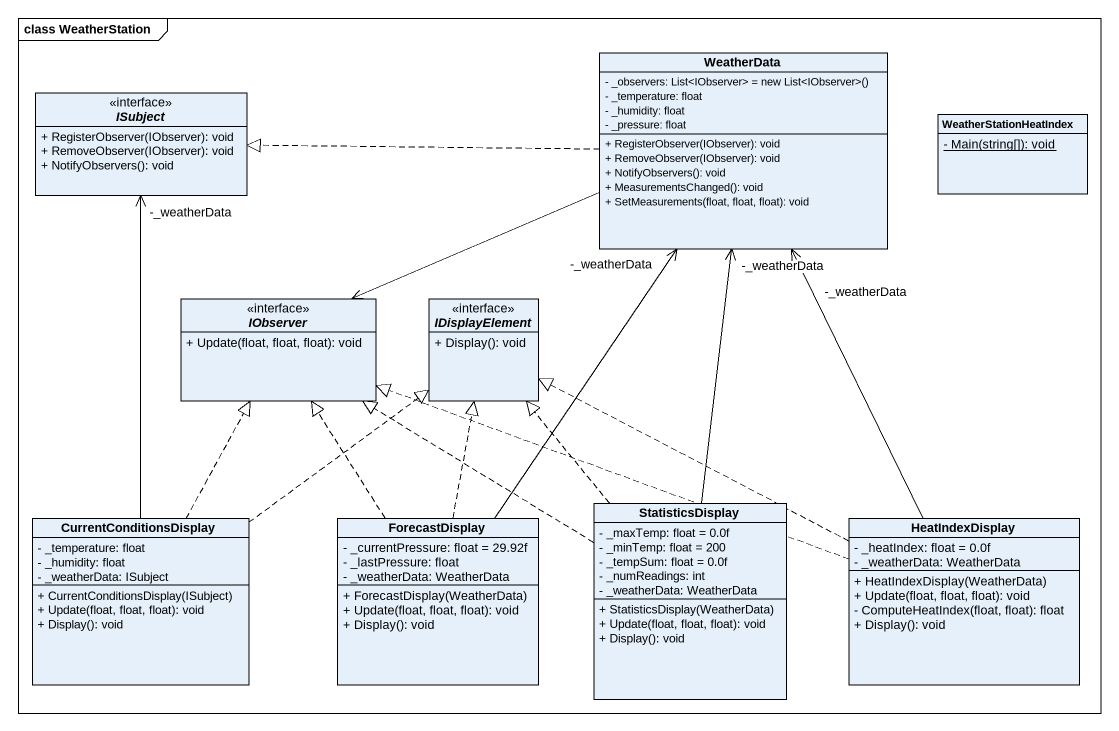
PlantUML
@startuml
mainframe class WeatherStation
hide circle
hide empty members
skinparam classAttributeIconSize 0
class WeatherData {
  {field} - _observers: List<IObserver> = new List<IObserver>()
  - _temperature: float
  - _humidity: float
  - _pressure: float
  + RegisterObserver(IObserver): void
  + RemoveObserver(IObserver): void
  + NotifyObservers(): void
  + MeasurementsChanged(): void
  + SetMeasurements(float, float, float): void
}
interface ISubject <<interface>> {
  + RegisterObserver(IObserver): void
  + RemoveObserver(IObserver): void
  + NotifyObservers(): void
}
class WeatherStationHeatIndex {
  {static} - Main(string[]): void
}
interface IObserver <<interface>> {
  + Update(float, float, float): void
}
interface IDisplayElement <<interface>> {
  + Display(): void
}
class CurrentConditionsDisplay {
  - _temperature: float
  - _humidity: float
  - _weatherData: ISubject
  + CurrentConditionsDisplay(ISubject)
  + Update(float, float, float): void
  + Display(): void
}
class ForecastDisplay {
  - _currentPressure: float = 29.92f
  - _lastPressure: float
  - _weatherData: WeatherData
  + ForecastDisplay(WeatherData)
  + Update(float, float, float): void
  + Display(): void
}
class StatisticsDisplay {
  - _maxTemp: float = 0.0f
  - _minTemp: float = 200
  - _tempSum: float = 0.0f
  - _numReadings: int
  - _weatherData: WeatherData
  + StatisticsDisplay(WeatherData)
  + Update(float, float, float): void
  + Display(): void
}
class HeatIndexDisplay {
  - _heatIndex: float = 0.0f
  - _weatherData: WeatherData
  + HeatIndexDisplay(WeatherData)
  + Update(float, float, float): void
  - ComputeHeatIndex(float, float): float
  + Display(): void
}
WeatherData .left.|> ISubject
WeatherData -left-> IObserver
CurrentConditionsDisplay -up-> "-_weatherData" ISubject
CurrentConditionsDisplay .up.|> IObserver
CurrentConditionsDisplay .up.|> IDisplayElement
ForecastDisplay -up-> "-_weatherData" WeatherData
ForecastDisplay .up.|> IObserver
ForecastDisplay .up.|> IDisplayElement
StatisticsDisplay -up-> "-_weatherData" WeatherData
StatisticsDisplay .up.|> IObserver
StatisticsDisplay .up.|> IDisplayElement
HeatIndexDisplay -up-> "-_weatherData" WeatherData
HeatIndexDisplay .left.|> IObserver
HeatIndexDisplay .left.|> IDisplayElement
@enduml
